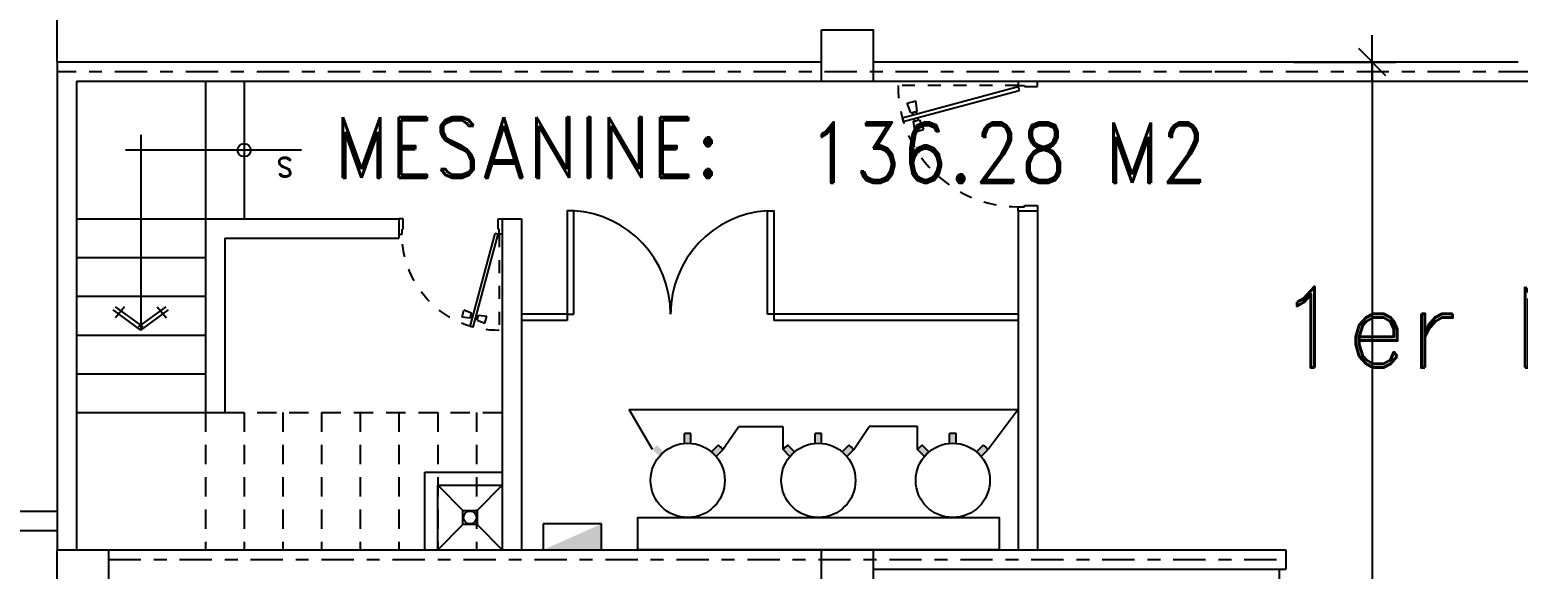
# Model space of a CAD drawing. Header units: millimetres. Extents: x 1590 to 1932, y -48 to 167.
# Drawn here: x 1739.82 to 1751.35, y 48.14 to 52.32 of the extents above; entities that cross this region are included whole.
import ezdxf

# ---------------------------------------------------------------- set-up
doc = ezdxf.new("R2010")
doc.units = ezdxf.units.MM
doc.header["$LTSCALE"] = 0.1
doc.header["$MEASUREMENT"] = 0
doc.header["$PDMODE"] = 35
doc.header["$PDSIZE"] = 0.75
for name, pattern in [('CENTERX2', [4, 2.5, -0.5, 0.5, -0.5]), ('DASHED', [0.75, 0.5, -0.25]), ('HIDDEN2', [0.1875, 0.125, -0.0625])]:
    doc.linetypes.add(name, pattern=pattern)
doc.layers.get('0').update_dxf_attribs({"linetype": 'CONTINUOUS'})
doc.layers.get('DEFPOINTS').update_dxf_attribs({"linetype": 'CONTINUOUS'})
for name, color, linetype in [('CALLES', 3, 'CONTINUOUS'), ('DIVI', 2, 'CONTINUOUS'), ('EQUIPOS', 1, 'CONTINUOUS'), ('ESCALERA', 1, 'CONTINUOUS'), ('MALLA', 2, 'BWIRE'), ('PARED', 4, 'CONTINUOUS'), ('TEXT', 3, 'CONTINUOUS')]:
    doc.layers.add(name, color=color, linetype=linetype)
doc.styles.add('ROMAND', font='romand.shx')
doc.styles.get("Standard").update_dxf_attribs({"font": 'ISOCP'})
doc.linetypes.add('BWIRE', pattern='A,0.5,-0.2,["X",Standard,S=0.1,R=0,X=-0.1,Y=-0.05],-0.25', length=0.95)
doc.dimstyles.new('URBA', dxfattribs={"dimtxt": 20, "dimasz": 0.5, "dimexe": 1.25, "dimexo": 0.63, "dimgap": 0.63, "dimtad": 0, "dimtih": 1, "dimtoh": 1, "dimzin": 1, "dimdsep": 46, "dimtxsty": 'ROMAND', "dimcen": 2.5, "dimclrd": 1, "dimclre": 1, "dimclrt": 3, "dimadec": 0, "dimazin": 0, "dimtfac": 1, "dimtmove": 0, "dimatfit": 3, "dimfxl": 1, "dimtvp": 1, "dimtolj": 1, "dimtzin": 1, "dimarcsym": 0})

# ---------------------------------------------------------------- blocks, each defined once
blk = doc.blocks.new('P-GIRO-D')
at = {"color": 2}
for p, q in [((-0.281, 1.048), (-0.31, 1.041)), ((-0.31, 1.041), (-0.069, 0.142)), ((-0.281, 1.048), (-0.04, 0.15)), ((-0.31, 0.963), (-0.389, 0.952)), ((-0.389, 0.952), (-0.371, 0.884)), ((-0.31, 0.963), (-0.297, 0.915)), ((-0.288, 0.958), (-0.307, 0.953)), ((-0.28, 0.929), (-0.299, 0.924)), ((-0.239, 0.971), (-0.259, 0.966)), ((-0.232, 0.942), (-0.251, 0.937)), ((-0.242, 0.981), (-0.167, 1.011)), ((-0.242, 0.981), (-0.229, 0.933)), ((-0.229, 0.933), (-0.149, 0.944)), ((-0.167, 1.011), (-0.149, 0.944)), ((-0.297, 0.915), (-0.371, 0.884)), ((-1, 0.15), (-0.97, 0.15)), ((-0.97, 0.15), (-0.97, 0.1)), ((-0.04, 0.15), (-0.069, 0.142)), ((-0.03, 0.15), (-0.03, 0.1)), ((0, 0.15), (-0.03, 0.15)), ((-0.96, 0), (-1, 0)), ((-0.97, 0.1), (-0.96, 0.1)), ((-0.96, 0.1), (-0.96, 0)), ((-0.04, 0.1), (-0.04, 0)), ((-0.03, 0.1), (-0.04, 0.1)), ((-0.04, 0), (0, 0))]:
    blk.add_line(p, q, dxfattribs=at)
at = {"color": 1, "linetype": 'HIDDEN2'}
blk.add_line((-0.03, 0.15), (-0.03, 1.08), dxfattribs=at)
blk.add_arc((-0.04, 0.15), 0.93, 89.3839, 180, dxfattribs=at)
blk = doc.blocks.new('UTP1$0$DIMBLOCK')
at = {"color": 1}
blk.add_line((-7.5, 0), (10.5, 0), dxfattribs=at)
at = {"color": 4}
blk.add_line((-5.25, -5.25), (5.25, 5.25), dxfattribs=at)
blk = doc.blocks.new('*D362')
at = {"color": 1, "linetype": 'Continuous', "transparency": 16777216}
for p, q in [((1749.613, 52.065), (1750.4, 52.065)), ((1750.22, 52.045), (1750.22, 37.475)), ((1750.22, 26.085), (1750.22, 36.935)), ((1749.613, 26.065), (1750.4, 26.065))]:
    blk.add_line(p, q, dxfattribs=at)
at = {"layer": 'DEFPOINTS', "color": 0, "linetype": 'Continuous', "transparency": 16777216}
for p in [(1749.551, 52.065), (1750.22, 52.065), (1749.551, 26.065)]:
    blk.add_point(p, dxfattribs=at)
at = {"color": 1, "linetype": 'Continuous', "transparency": 16777216, "xscale": 0.02, "yscale": 0.02, "zscale": 0.02}
for p, rotation in [((1750.22, 52.065), 90), ((1750.22, 26.065), 270)]:
    blk.add_blockref('UTP1$0$DIMBLOCK', p, dxfattribs=dict(at, rotation=rotation))
at = {"color": 3, "linetype": 'Continuous', "transparency": 16777216, "insert": (1750.22, 37.205), "char_height": 0.5, "attachment_point": 5, "style": 'ROMAND'}
blk.add_mtext('\\A1;26.10', dxfattribs=at)

msp = doc.modelspace()

# ---------------------------------------------------------------- hatches: boundary and pattern name
at = {"layer": 'EQUIPOS', "linetype": 'Continuous', "ltscale": 3}
h = msp.add_hatch(color=256, dxfattribs=at)
edge = h.paths.add_edge_path()
edge.add_ellipse((1744.9152, 48.8279), major_axis=(0.2563, 0.2563), ratio=1, start_angle=401.04543, end_angle=408.95457, ccw=False)
edge.add_line((1744.9402, 49.1896), (1744.9402, 49.1143))
edge.add_ellipse((1744.9152, 48.8279), major_axis=(0.2033, 0.2033), ratio=1, start_angle=40.01146, end_angle=49.98854)
edge.add_line((1744.8902, 49.1143), (1744.8902, 49.1896))
edge = h.paths.add_edge_path()
edge.add_ellipse((1744.9152, 48.8279), major_axis=(0.2563, 0.2563), ratio=1, start_angle=86.04543, end_angle=93.95457, ccw=False)
edge.add_line((1744.6771, 49.1013), (1744.7303, 49.0481))
edge.add_ellipse((1744.9152, 48.8279), major_axis=(0.2033, 0.2033), ratio=1, start_angle=85.01146, end_angle=94.98854)
edge.add_line((1744.695, 49.0128), (1744.6418, 49.066))
edge = h.paths.add_edge_path()
edge.add_ellipse((1744.9152, 48.8279), major_axis=(0.2563, 0.2563), ratio=1, start_angle=356.04543, end_angle=363.95457, ccw=False)
edge.add_line((1745.1886, 49.066), (1745.1354, 49.0128))
edge.add_ellipse((1744.9152, 48.8279), major_axis=(-0.2033, 0.2033), ratio=1, start_angle=265.01146, end_angle=274.98854)
edge.add_line((1745.1, 49.0481), (1745.1532, 49.1013))
h = msp.add_hatch(color=256, dxfattribs=at)
edge = h.paths.add_edge_path()
edge.add_ellipse((1745.9279, 48.8279), major_axis=(0.2563, 0.2563), ratio=1, start_angle=401.04543, end_angle=408.95457, ccw=False)
edge.add_line((1745.9529, 49.1896), (1745.9529, 49.1143))
edge.add_ellipse((1745.9279, 48.8279), major_axis=(0.2033, 0.2033), ratio=1, start_angle=40.01146, end_angle=49.98854)
edge.add_line((1745.9029, 49.1143), (1745.9029, 49.1896))
edge = h.paths.add_edge_path()
edge.add_ellipse((1745.9279, 48.8279), major_axis=(-0.2563, 0.2563), ratio=1, start_angle=-3.95457, end_angle=3.95457, ccw=False)
edge.add_line((1745.6899, 49.1013), (1745.7431, 49.0481))
edge.add_ellipse((1745.9279, 48.8279), major_axis=(0.2033, 0.2033), ratio=1, start_angle=85.01146, end_angle=94.98854)
edge.add_line((1745.7077, 49.0128), (1745.6545, 49.066))
edge = h.paths.add_edge_path()
edge.add_ellipse((1745.9279, 48.8279), major_axis=(0.2563, 0.2563), ratio=1, start_angle=356.04543, end_angle=363.95457, ccw=False)
edge.add_line((1746.2013, 49.066), (1746.1481, 49.0128))
edge.add_ellipse((1745.9279, 48.8279), major_axis=(-0.2033, 0.2033), ratio=1, start_angle=265.01146, end_angle=274.98854)
edge.add_line((1746.1128, 49.0481), (1746.166, 49.1013))
h = msp.add_hatch(color=256, dxfattribs=at)
edge = h.paths.add_edge_path()
edge.add_ellipse((1746.9692, 48.8279), major_axis=(-0.2563, 0.2563), ratio=1, start_angle=311.04543, end_angle=318.95457, ccw=False)
edge.add_line((1746.9942, 49.1896), (1746.9942, 49.1143))
edge.add_ellipse((1746.9692, 48.8279), major_axis=(0.2033, 0.2033), ratio=1, start_angle=40.01146, end_angle=45)
edge.add_ellipse((1746.9692, 48.8279), major_axis=(0.2033, 0.2033), ratio=1, start_angle=45, end_angle=49.98854)
edge.add_line((1746.9442, 49.1143), (1746.9442, 49.1896))
edge = h.paths.add_edge_path()
edge.add_ellipse((1746.9692, 48.8279), major_axis=(-0.2033, 0.2033), ratio=1, start_angle=-4.98854, end_angle=4.98854)
edge.add_line((1746.749, 49.0128), (1746.6958, 49.066))
edge.add_ellipse((1746.9692, 48.8279), major_axis=(-0.2563, 0.2563), ratio=1, start_angle=-3.95457, end_angle=3.95457, ccw=False)
edge.add_line((1746.7311, 49.1013), (1746.7843, 49.0481))
edge = h.paths.add_edge_path()
edge.add_ellipse((1746.9692, 48.8279), major_axis=(0.2563, 0.2563), ratio=1, start_angle=356.04543, end_angle=363.95457, ccw=False)
edge.add_line((1747.2426, 49.066), (1747.1894, 49.0128))
edge.add_ellipse((1746.9692, 48.8279), major_axis=(0.2033, 0.2033), ratio=1, start_angle=355.01146, end_angle=364.98854)
edge.add_line((1747.154, 49.0481), (1747.2072, 49.1013))

# ---------------------------------------------------------------- linework, layer by layer
at = {"color": 8, "linetype": 'Continuous'}
msp.add_circle((1741.4779, 51.3842), 0.0506, dxfattribs=at)
at = {"layer": 'CALLES', "color": 6, "linetype": 'Continuous'}
for points in [[(1745.951, 52.3154), (1746.351, 52.3154), (1746.351, 51.9154), (1745.951, 51.9154)], [(1740.0279, 48.2904), (1740.4279, 48.2904), (1740.4279, 47.8904), (1740.0279, 47.8904)], [(1745.951, 48.2904), (1746.351, 48.2904), (1746.351, 47.8904), (1745.951, 47.8904)]]:
    msp.add_lwpolyline(points, close=True, dxfattribs=at)
at = {"layer": 'DIVI'}
msp.add_line((1749.501, 47.9404), (1749.501, 48.1404), dxfattribs=at)
at = {"layer": 'EQUIPOS', "linetype": 'Continuous', "ltscale": 3}
for p, q in [((1744.6412, 49.0666), (1744.4618, 49.3754)), ((1744.4618, 49.3754), (1747.476, 49.3754)), ((1747.476, 49.3754), (1747.2426, 49.066)), ((1744.8902, 49.1143), (1744.8902, 49.1904)), ((1744.9402, 49.1143), (1744.9402, 49.1904)), ((1745.1886, 49.066), (1745.3092, 49.2433)), ((1745.6545, 49.2433), (1745.3092, 49.2433)), ((1745.6545, 49.066), (1745.6545, 49.2433)), ((1745.9029, 49.1143), (1745.9029, 49.1904)), ((1745.9529, 49.1143), (1745.9529, 49.1904)), ((1746.2013, 49.066), (1746.3223, 49.2439)), ((1746.6952, 49.2439), (1746.3223, 49.2439)), ((1746.6952, 49.0666), (1746.6952, 49.2439)), ((1746.9442, 49.1143), (1746.9442, 49.1904)), ((1746.9942, 49.1143), (1746.9942, 49.1904)), ((1745.1, 49.0481), (1745.1538, 49.1019)), ((1745.1354, 49.0128), (1745.1892, 49.0666)), ((1745.7077, 49.0128), (1745.6539, 49.0666)), ((1745.7431, 49.0481), (1745.6893, 49.1019)), ((1746.1128, 49.0481), (1746.1666, 49.1019)), ((1746.1481, 49.0128), (1746.2019, 49.0666)), ((1746.749, 49.0128), (1746.6952, 49.0666)), ((1746.7843, 49.0481), (1746.7305, 49.1019)), ((1747.154, 49.0481), (1747.2078, 49.1019)), ((1747.1894, 49.0128), (1747.2432, 49.0666)), ((1743.7963, 48.4904), (1743.7963, 48.2904)), ((1744.2463, 48.4904), (1743.7963, 48.4904)), ((1744.2463, 48.2904), (1744.2463, 48.4904)), ((1743.7963, 48.2904), (1744.2463, 48.2904))]:
    msp.add_line(p, q, dxfattribs=at)
at = {"layer": 'EQUIPOS', "linetype": 'Continuous', "ltscale": 3, "elevation": 0}
msp.add_lwpolyline([(1747.3279, 48.2904), (1744.5279, 48.2904), (1744.5279, 48.5404), (1747.3279, 48.5404)], close=True, dxfattribs=at)
at = {"layer": 'EQUIPOS', "linetype": 'Continuous', "ltscale": 3}
for centre in [(1744.9152, 48.8279, 0), (1745.9279, 48.8279, 0), (1746.9692, 48.8279, 0)]:
    msp.add_circle(centre, 0.2875, dxfattribs=at)
for centre, start, end in [((1744.9152, 48.8279, 0), 86.04543, 93.95457), ((1745.9279, 48.8279, 0), 86.04543, 93.95457), ((1746.9692, 48.8279, 0), 86.04543, 93.95457), ((1744.9152, 48.8279, 0), 41.04543, 48.95457), ((1745.9279, 48.8279, 0), 131.04543, 138.95457), ((1745.9279, 48.8279, 0), 41.04543, 48.95457), ((1746.9692, 48.8279, 0), 131.04543, 138.95457), ((1746.9692, 48.8279, 0), 41.04543, 48.95457)]:
    msp.add_arc(centre, 0.3625, start, end, dxfattribs=at)
msp.add_solid([(1743.7963, 48.2904, 0), (1744.2463, 48.4904, 0), (1744.2463, 48.2904, 0)], dxfattribs=at)
at = {"layer": 'ESCALERA'}
for p, q in [((1740.6779, 51.5031), (1740.6779, 49.9918)), ((1741.9234, 51.3842), (1740.5589, 51.3842)), ((1740.6779, 49.9918), (1740.4633, 50.1478)), ((1740.5506, 50.1723), (1740.4808, 50.085)), ((1740.6955, 50.0161), (1740.4809, 50.1721)), ((1740.6602, 50.0161), (1740.8748, 50.1721)), ((1740.6779, 49.9918), (1740.8925, 50.1478)), ((1740.8052, 50.1723), (1740.875, 50.085))]:
    msp.add_line(p, q, dxfattribs=at)
at = {"layer": 'MALLA'}
for p, q in [((1743.9822, 50.1154), (1743.9822, 50.0654)), ((1745.5822, 50.1154), (1745.5822, 50.0654))]:
    msp.add_line(p, q, dxfattribs=at)
at = {"layer": 'MALLA', "ltscale": 0.5}
for points in [[(1744.0322, 50.1154), (1744.0322, 50.9154), (1743.9822, 50.9154), (1743.9822, 50.1154)], [(1745.5322, 50.1154), (1745.5322, 50.9154), (1745.5822, 50.9154), (1745.5822, 50.1154)]]:
    msp.add_lwpolyline(points, close=True, dxfattribs=at)
for points in [[(1743.9822, 50.1154), (1743.6279, 50.1154)], [(1743.9822, 50.0654), (1743.6279, 50.0654)], [(1747.476, 50.1154), (1745.5822, 50.1154)], [(1747.476, 50.0654), (1745.5822, 50.0654)]]:
    msp.add_lwpolyline(points, dxfattribs=at)
at = {"layer": 'MALLA', "color": 1, "linetype": 'Continuous', "ltscale": 0.5}
for centre, start, end in [((1743.9792, 50.1142), 0.08825, 86.21653), ((1745.5852, 50.1142), 93.78347, 179.91175)]:
    msp.add_arc(centre, 0.803, start, end, dxfattribs=at)
at = {"layer": 'PARED', "color": 2}
msp.add_line((1740.0279, 52.0654), (1740.0279, 74.0654), dxfattribs=at)
at = {"layer": 'PARED', "color": 4}
for p, q in [((1745.951, 52.0654), (1740.0279, 52.0654)), ((1740.0279, 52.0654), (1740.0279, 48.2904)), ((1748.976, 52.0654), (1746.351, 52.0654)), ((1751.351, 52.0654), (1748.976, 52.0654)), ((1748.976, 51.9154), (1740.1779, 51.9154)), ((1740.1779, 51.9154), (1740.1779, 48.2904)), ((1762.849, 51.9154), (1748.976, 51.9154)), ((1740.0279, 48.5869), (1732.4667, 48.5869)), ((1740.0279, 48.4369), (1732.4667, 48.4369)), ((1740.3779, 48.2904), (1745.951, 48.2904)), ((1746.351, 48.2904), (1749.551, 48.2904)), ((1749.551, 48.2904), (1749.551, 48.1404)), ((1746.351, 48.1404), (1749.551, 48.1404))]:
    msp.add_line(p, q, dxfattribs=at)
at = {"layer": 'PARED', "color": 8, "linetype": 'CENTERX2'}
for p, q in [((1748.976, 51.9904), (1740.0279, 51.9904)), ((1762.999, 51.9904), (1748.976, 51.9904)), ((1740.4279, 48.2154), (1749.551, 48.2154)), ((1740.4279, 48.2154), (1749.551, 48.2154))]:
    msp.add_line(p, q, dxfattribs=at)
at = {"layer": 'PARED', "color": 1}
for p, q in [((1741.1779, 51.9154), (1741.1779, 50.8529)), ((1741.4779, 51.9154), (1741.4779, 50.8529)), ((1740.1779, 50.8529), (1741.1779, 50.8529)), ((1740.1779, 50.5529), (1741.1779, 50.5529)), ((1740.1779, 50.2529), (1741.1779, 50.2529)), ((1740.1779, 49.9529), (1741.1779, 49.9529)), ((1740.1779, 49.6529), (1741.1779, 49.6529)), ((1740.1779, 49.3529), (1741.1779, 49.3529)), ((1742.8779, 48.8904), (1743.4779, 48.8904)), ((1742.8779, 48.2904, 0), (1742.8779, 48.8904)), ((1742.9779, 48.7904), (1743.4779, 48.7904)), ((1742.9779, 48.7904, 0), (1743.1725, 48.5958, 0)), ((1742.9779, 48.2904, 0), (1742.9779, 48.7904, 0)), ((1743.4779, 48.7904), (1743.2832, 48.5958)), ((1743.1725, 48.4851), (1742.9779, 48.2904, 0)), ((1743.2832, 48.4851, 0), (1743.4779, 48.2904))]:
    msp.add_line(p, q, dxfattribs=at)
at = {"layer": 'PARED', "color": 3}
for p, q in [((1747.476, 50.9154), (1747.476, 48.2904)), ((1747.476, 50.9154), (1747.626, 50.9154)), ((1747.626, 50.9154), (1747.626, 48.2904)), ((1741.1779, 50.8529), (1742.1779, 50.8529)), ((1741.1779, 50.8529), (1741.1779, 49.3529)), ((1742.1779, 50.8529), (1742.6779, 50.8529)), ((1742.6779, 50.8529), (1742.6779, 50.7029)), ((1743.4779, 50.8529), (1743.6279, 50.8529)), ((1743.4779, 50.8529), (1743.4779, 48.2904)), ((1743.6279, 50.8529), (1743.6279, 48.2904)), ((1741.3279, 50.7029), (1741.3279, 49.3529)), ((1741.3279, 50.7029), (1742.6779, 50.7029)), ((1741.1779, 49.3529), (1741.3279, 49.3529))]:
    msp.add_line(p, q, dxfattribs=at)
at = {"layer": 'PARED', "color": 8, "linetype": 'DASHED', "ltscale": 3}
for p, q in [((1741.1779, 49.3529), (1741.1779, 48.2904)), ((1741.3279, 49.3529), (1743.4779, 49.3529)), ((1741.4779, 49.3529), (1741.4779, 48.2904)), ((1741.7779, 49.3529), (1741.7779, 48.2904)), ((1742.0779, 49.3529), (1742.0779, 48.2904)), ((1742.3779, 49.3529), (1742.3779, 48.2904)), ((1742.6779, 49.3529), (1742.6779, 48.2904)), ((1742.9779, 49.3529), (1742.9779, 48.2904)), ((1743.2779, 49.3529), (1743.2779, 48.2904))]:
    msp.add_line(p, q, dxfattribs=at)
at = {"layer": 'PARED', "color": 1, "elevation": 0}
msp.add_lwpolyline([(1743.1725, 48.5958), (1743.2832, 48.5958), (1743.2832, 48.4851), (1743.1725, 48.4851)], close=True, dxfattribs=at)
at = {"layer": 'PARED', "color": 1}
msp.add_circle((1743.2279, 48.5404), 0.05, dxfattribs=at)

# ---------------------------------------------------------------- block references
at = {"layer": 'PARED', "rotation": 90}
msp.add_blockref('P-GIRO-D', (1747.626, 51.9154), dxfattribs=at)
at = {"layer": 'PARED', "xscale": -0.8, "yscale": 0.8, "rotation": 180}
msp.add_blockref('P-GIRO-D', (1743.4779, 50.8529), dxfattribs=at)

# ---------------------------------------------------------------- texts
at = {"layer": 'ESCALERA', "color": 2, "style": 'ROMAND'}
msp.add_text('S', height=0.15, rotation=180, dxfattribs=at).set_placement((1741.8585, 51.3286))
at = {"layer": 'TEXT', "color": 2, "style": 'ROMAND', "width": 0.9}
for s, p in [('MESANINE:', (1742.1716, 51.1696)), ('136.28 M2', (1745.8463, 51.1297))]:
    msp.add_text(s, height=0.46875, dxfattribs=at).set_placement(p)
at = {"layer": 'TEXT', "style": 'ROMAND'}
msp.add_text('1er NIVEL:', height=0.625, dxfattribs=at).set_placement((1749.4763, 49.7012))

# ---------------------------------------------------------------- dimensions: what is measured, and where the dimension line sits
at = {"color": 8, "linetype": 'Continuous'}
dim = msp.add_linear_dim(base=(1750.2204, 52.0654), p1=(1749.551, 26.0654), p2=(1749.551, 52.0654), angle=90, text='26.10', dimstyle='URBA', override={"dimtxt": 0.5, "dimasz": 0.02, "dimexe": 0.18, "dimexo": 0.0625, "dimgap": 0.02, "dimzin": 0, "dimblk1": 'UTP1$0$DIMBLOCK', "dimblk2": 'UTP1$0$DIMBLOCK', "dimsah": 1, "dimcen": 0.09, "dimtdec": 4, "dimtofl": 0, "dimtvp": 0, "dimtzin": 0}, dxfattribs=at)
dim.commit()
dim.dimension.update_dxf_attribs({"geometry": '*D362', "text_midpoint": (1750.2204, 37.2049), "dimtype": 160})

doc.saveas('drawing.dxf')
